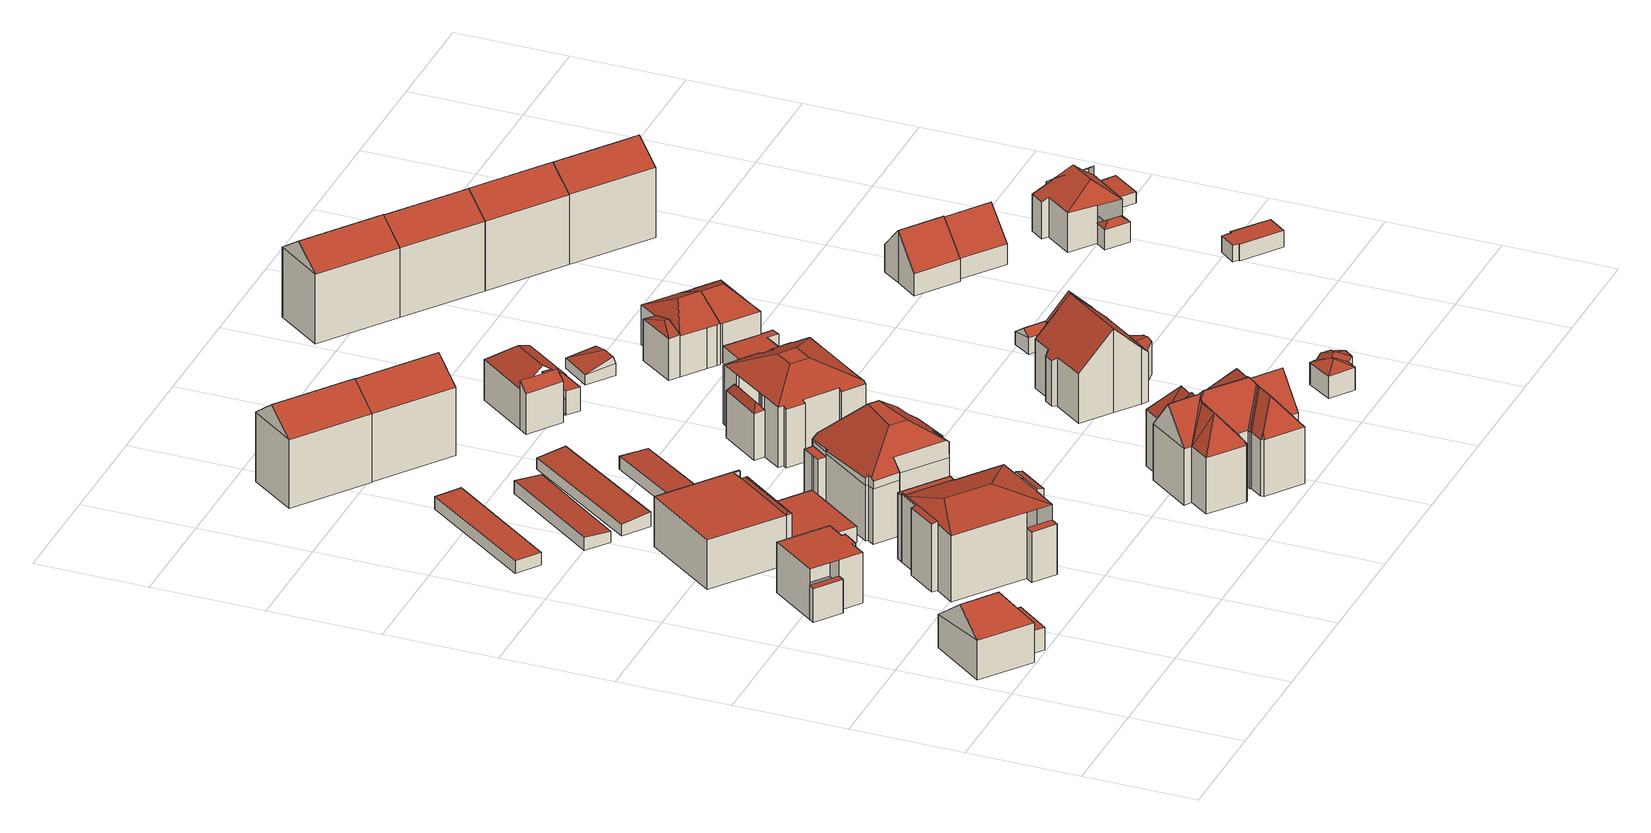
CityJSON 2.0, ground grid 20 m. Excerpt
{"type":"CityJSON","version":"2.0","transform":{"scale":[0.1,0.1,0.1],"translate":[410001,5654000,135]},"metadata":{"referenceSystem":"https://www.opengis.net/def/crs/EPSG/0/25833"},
"CityObjects":{
"building1":{"type":"Building","attributes":{"Gemeindeschluessel":14612000,"Geometrietyp2DReferenz":"3000","function":"31001_9998","roofType":"9999"},"children":["building1-1","building1-2"]},
"building1-1":{"type":"BuildingPart","attributes":{"Dachtyp_tdc":"tdcHipAndGableRoof","Dachneigung":37.09,"QualitaetDacherkennung":69,"Geometrietyp2DReferenz":"3000","measuredHeight":11.24,"roofType":"5000"},"parents":["building1"],"geometry":[{"type":"MultiSurface","lod":"2","boundaries":[[[0,1,2,3]],[[4,5,6,7]],[[5,0,3,6]],[[4,1,8]],[[0,5,9]],[[1,0,9,8]],[[5,4,8,9]],[[3,2,10,11,7,6]]],"semantics":{"surfaces":[{"type":"WallSurface"},{"type":"RoofSurface"},{"type":"GroundSurface"}],"values":[0,0,0,1,0,1,1,2]}}]},
"building1-2":{"type":"BuildingPart","attributes":{"Dachtyp_tdc":"tdcPolyFlatRoof","Dachneigung":0,"QualitaetDacherkennung":55,"Geometrietyp2DReferenz":"3000","measuredHeight":4.16,"roofType":"1000"},"parents":["building1"],"geometry":[{"type":"MultiSurface","lod":"2","boundaries":[[[12,13,14,10]],[[13,15,16,14]],[[15,17,11,16]],[[17,15,13,12]],[[10,14,16,11]]],"semantics":{"surfaces":[{"type":"WallSurface"},{"type":"RoofSurface"},{"type":"GroundSurface"}],"values":[0,0,0,1,2]}}]},
"building2":{"type":"Building","attributes":{"Gemeindeschluessel":14612000,"Geometrietyp2DReferenz":"3000","function":"31001_9998","roofType":"9999"},"children":["building2-1","building2-2"]},
"building2-1":{"type":"BuildingPart","attributes":{"Dachtyp_tdc":"tdcPolyFlatRoof","Dachneigung":6.53,"QualitaetDacherkennung":43,"Geometrietyp2DReferenz":"3000","measuredHeight":6.33,"roofType":"2100"},"parents":["building2"],"geometry":[{"type":"MultiSurface","lod":"2","boundaries":[[[18,19,20,21]],[[22,23,24,25]],[[23,18,21,24]],[[23,22,19,18]],[[21,20,25,24]]],"semantics":{"surfaces":[{"type":"WallSurface"},{"type":"RoofSurface"},{"type":"GroundSurface"}],"values":[0,0,0,1,2]}}]},
"building2-2":{"type":"BuildingPart","attributes":{"Dachtyp_tdc":"tdcPolyFlatRoof","Dachneigung":0,"QualitaetDacherkennung":64,"Geometrietyp2DReferenz":"3000","measuredHeight":9.29,"roofType":"1000"},"parents":["building2"],"geometry":[{"type":"MultiSurface","lod":"2","boundaries":[[[26,27,28,29]],[[27,30,31,28]],[[30,32,33,31]],[[32,34,35,33]],[[34,36,37,35]],[[36,38,22,25,37]],[[39,40,41,20,19]],[[40,26,29,41]],[[40,39,38,36,34,32,30,27,26]],[[29,28,31,33,35,37,25,20,41]]],"semantics":{"surfaces":[{"type":"WallSurface"},{"type":"RoofSurface"},{"type":"GroundSurface"}],"values":[0,0,0,0,0,0,0,0,1,2]}}]},
"building3":{"type":"Building","attributes":{"Gemeindeschluessel":14612000,"Geometrietyp2DReferenz":"3000","function":"31001_9998","roofType":"9999"},"children":["building3-1","building3-2","building3-3","building3-4","building3-5"]},
"building3-1":{"type":"BuildingPart","attributes":{"Dachtyp_tdc":"tdcHipRoof","Dachneigung":13.53,"QualitaetDacherkennung":51,"Geometrietyp2DReferenz":"3000","measuredHeight":14.09,"roofType":"3200"},"parents":["building3"],"geometry":[{"type":"MultiSurface","lod":"2","boundaries":[[[42,43,44,45]],[[43,46,44]],[[47,48,49,50,51]],[[48,52,53,49]],[[54,55,56,57]],[[55,58,59,56]],[[60,52,48,61]],[[43,42,58,55,62]],[[48,47,43,62,61]],[[55,54,60,61,62]],[[59,45,44,50,49,53,63,57,56]]],"semantics":{"surfaces":[{"type":"WallSurface"},{"type":"RoofSurface"},{"type":"GroundSurface"}],"values":[0,0,0,0,0,0,1,1,1,1,2]}}]},
"building3-2":{"type":"BuildingPart","attributes":{"Dachtyp_tdc":"tdcPolyFlatRoof","Dachneigung":15.56,"QualitaetDacherkennung":53,"Geometrietyp2DReferenz":"3000","measuredHeight":12.62,"roofType":"2100"},"parents":["building3"],"geometry":[{"type":"MultiSurface","lod":"2","boundaries":[[[64,65,66,53,52]],[[65,67,68,66]],[[67,69,70,68]],[[69,71,72,70]],[[71,73,60,63,72]],[[73,71,69,67,65,64]],[[53,66,68,70,72,63]]],"semantics":{"surfaces":[{"type":"WallSurface"},{"type":"RoofSurface"},{"type":"GroundSurface"}],"values":[0,0,0,0,0,1,2]}}]},
"building3-3":{"type":"BuildingPart","attributes":{"Dachtyp_tdc":"tdcPolyFlatRoof","Dachneigung":13.89,"QualitaetDacherkennung":61,"Geometrietyp2DReferenz":"3000","measuredHeight":12.68,"roofType":"2100"},"parents":["building3"],"geometry":[{"type":"MultiSurface","lod":"2","boundaries":[[[74,75,42,45,76]],[[77,59,58]],[[77,78,79,59]],[[78,74,76,79]],[[78,77,75,74]],[[76,45,59,79]]],"semantics":{"surfaces":[{"type":"WallSurface"},{"type":"RoofSurface"},{"type":"GroundSurface"}],"values":[0,0,0,0,1,2]}}]},
"building3-4":{"type":"BuildingPart","attributes":{"Dachtyp_tdc":"tdcPolyFlatRoof","Dachneigung":0,"QualitaetDacherkennung":32,"Geometrietyp2DReferenz":"3000","measuredHeight":12.17,"roofType":"1000"},"parents":["building3"],"geometry":[{"type":"MultiSurface","lod":"2","boundaries":[[[80,81,54,57,82]],[[83,84,85,72]],[[84,80,82,85]],[[84,83,86,81,80]],[[82,57,63,72,85]]],"semantics":{"surfaces":[{"type":"WallSurface"},{"type":"RoofSurface"},{"type":"GroundSurface"}],"values":[0,0,0,1,2]}}]},
"building3-5":{"type":"BuildingPart","attributes":{"Dachtyp_tdc":"tdcPolyFlatRoof","Dachneigung":0,"QualitaetDacherkennung":46,"Geometrietyp2DReferenz":"3000","measuredHeight":9.22,"roofType":"1000"},"parents":["building3"],"geometry":[{"type":"MultiSurface","lod":"2","boundaries":[[[87,51,50,88]],[[46,89,90,44]],[[89,87,88,90]],[[89,46,51,87]],[[88,50,44,90]]],"semantics":{"surfaces":[{"type":"WallSurface"},{"type":"RoofSurface"},{"type":"GroundSurface"}],"values":[0,0,0,1,2]}}]},
"building4":{"type":"Building","attributes":{"name":"Bundesamt für Güterverkehr","Gemeindeschluessel":14612000,"Geometrietyp2DReferenz":"3000","function":"31001_3010","roofType":"9999"},"children":["building4-1","building4-2"]},
"building4-1":{"type":"BuildingPart","attributes":{"Dachtyp_tdc":"tdcPolyFlatRoof","Dachneigung":0,"QualitaetDacherkennung":54,"Geometrietyp2DReferenz":"3000","measuredHeight":9.21,"roofType":"1000"},"parents":["building4"],"geometry":[{"type":"MultiSurface","lod":"2","boundaries":[[[91,92,93,94]],[[92,95,96,93]],[[95,97,98,96]],[[97,99,100,98]],[[101,102,103,104]],[[102,91,94,103]],[[102,101,99,97,95,92,91]],[[94,93,96,98,100,104,103]]],"semantics":{"surfaces":[{"type":"WallSurface"},{"type":"RoofSurface"},{"type":"GroundSurface"}],"values":[0,0,0,0,0,0,1,2]}}]},
"building4-2":{"type":"BuildingPart","attributes":{"Dachtyp_tdc":"tdcFreeFormRoof","Dachneigung":38.95,"QualitaetDacherkennung":20,"Geometrietyp2DReferenz":"3000","measuredHeight":9.66,"roofType":"5000"},"parents":["building4"],"geometry":[{"type":"MultiSurface","lod":"2","boundaries":[[[105,106,100,99]],[[105,107,108,106]],[[107,101,104,108]],[[109,101,107]],[[110,109,107,105]],[[110,105,99]],[[109,110,99,101]],[[100,106,108,104]]],"semantics":{"surfaces":[{"type":"WallSurface"},{"type":"RoofSurface"},{"type":"GroundSurface"}],"values":[0,0,0,1,1,1,1,2]}}]},
"building5":{"type":"Building","attributes":{"Dachtyp_tdc":"tdcPolyFlatRoof","Gemeindeschluessel":14612000,"Dachneigung":0,"QualitaetDacherkennung":70,"Geometrietyp2DReferenz":"3000","measuredHeight":2.24,"function":"31001_2463","roofType":"1000"},"geometry":[{"type":"Solid","lod":"2","boundaries":[[[[111,112,113,114]],[[112,115,116,113]],[[115,117,118,116]],[[117,111,114,118]],[[117,115,112,111]],[[114,113,116,118]]]],"semantics":{"surfaces":[{"type":"WallSurface"},{"type":"RoofSurface"},{"type":"GroundSurface"}],"values":[[0,0,0,0,1,2]]}}]},
"building6":{"type":"Building","attributes":{"name":"Bundesamt für Güterverkehr","Gemeindeschluessel":14612000,"Geometrietyp2DReferenz":"3000","function":"31001_3010","roofType":"9999"},"children":["building6-1","building6-2"]},
"building6-1":{"type":"BuildingPart","attributes":{"Dachtyp_tdc":"tdcPolyFlatRoof","Dachneigung":0,"QualitaetDacherkennung":67,"Geometrietyp2DReferenz":"3000","measuredHeight":3.05,"roofType":"1000"},"parents":["building6"],"geometry":[{"type":"MultiSurface","lod":"2","boundaries":[[[119,120,108,121]],[[120,122,106,108]],[[122,123,124,106]],[[125,119,121,126]],[[125,123,122,120,119]],[[121,108,106,124,126]]],"semantics":{"surfaces":[{"type":"WallSurface"},{"type":"RoofSurface"},{"type":"GroundSurface"}],"values":[0,0,0,0,1,2]}}]},
"building6-2":{"type":"BuildingPart","attributes":{"Dachtyp_tdc":"tdcPolyFlatRoof","Dachneigung":0,"QualitaetDacherkennung":30,"Geometrietyp2DReferenz":"3000","measuredHeight":9.54,"roofType":"1000"},"parents":["building6"],"geometry":[{"type":"MultiSurface","lod":"2","boundaries":[[[127,128,129,130]],[[128,131,125,126,129]],[[132,124,123]],[[132,133,134,124]],[[133,127,130,134]],[[133,132,131,128,127]],[[130,129,126,124,134]]],"semantics":{"surfaces":[{"type":"WallSurface"},{"type":"RoofSurface"},{"type":"GroundSurface"}],"values":[0,0,0,0,0,1,2]}}]},
"building7":{"type":"Building","attributes":{"Dachtyp_tdc":"tdcPolyFlatRoof","Gemeindeschluessel":14612000,"Dachneigung":3.62,"QualitaetDacherkennung":87,"Geometrietyp2DReferenz":"3000","measuredHeight":2.4,"function":"31001_2463","roofType":"2100"},"geometry":[{"type":"Solid","lod":"2","boundaries":[[[[135,136,137,138]],[[136,139,140,137]],[[139,141,142,140]],[[141,135,138,142]],[[141,139,136,135]],[[138,137,140,142]]]],"semantics":{"surfaces":[{"type":"WallSurface"},{"type":"RoofSurface"},{"type":"GroundSurface"}],"values":[[0,0,0,0,1,2]]}}]},
"building8":{"type":"Building","attributes":{"Dachtyp_tdc":"tdcPolyFlatRoof","Gemeindeschluessel":14612000,"Dachneigung":5.11,"QualitaetDacherkennung":92,"Geometrietyp2DReferenz":"3000","measuredHeight":2.57,"function":"31001_2463","roofType":"2100"},"geometry":[{"type":"Solid","lod":"2","boundaries":[[[[143,144,145,146]],[[144,147,148,145]],[[147,149,150,148]],[[149,143,146,150]],[[149,147,144,143]],[[146,145,148,150]]]],"semantics":{"surfaces":[{"type":"WallSurface"},{"type":"RoofSurface"},{"type":"GroundSurface"}],"values":[[0,0,0,0,1,2]]}}]},
"building9":{"type":"Building","attributes":{"name":"Kraftfahrtbundesamt","Dachtyp_tdc":"tdcFreeFormRoof","Gemeindeschluessel":14612000,"Dachneigung":40.75,"QualitaetDacherkennung":23,"Geometrietyp2DReferenz":"3000","measuredHeight":17.26,"function":"31001_3010","roofType":"5000"},"geometry":[{"type":"Solid","lod":"2","boundaries":[[[[151,152,153,154]],[[154,153,155,156]],[[156,155,157,158,159]],[[160,161,162,163]],[[164,165,166,167,168]],[[168,167,169]],[[170,161,160]],[[171,172,173,174,175]],[[175,174,176,177]],[[177,176,178,179]],[[179,178,180,181]],[[181,180,182,183]],[[183,182,184,185]],[[185,184,165,164]],[[159,158,186,187]],[[187,186,172,171]],[[188,189,190,191,192,193,194,195,196,197,198,199,200,201,202,203,204,205,206,207]],[[168,169,189,188]],[[169,170,190,189]],[[170,160,191,190]],[[160,163,192,191]],[[163,208,193,192]],[[208,209,194,193]],[[209,151,195,194]],[[151,154,196,195]],[[154,156,197,196]],[[156,159,198,197]],[[159,187,199,198]],[[187,171,200,199]],[[171,175,201,200]],[[175,177,202,201]],[[177,179,203,202]],[[179,181,204,203]],[[181,183,205,204]],[[183,185,206,205]],[[185,164,207,206]],[[164,168,188,207]],[[157,210,211,173,172,186,158]],[[211,212,166,165,184,182,180,178,176,174,173]],[[161,170,169,167,166,212,213,214,162]],[[155,153,152,215,216,214,213,210,157]],[[210,213,212,211]],[[163,162,214,216,208]],[[208,216,215,209]],[[209,215,152,151]]]],"semantics":{"surfaces":[{"type":"WallSurface"},{"type":"GroundSurface"},{"type":"RoofSurface"}],"values":[[0,0,0,0,0,0,0,0,0,0,0,0,0,0,0,0,1,0,0,0,0,0,0,0,0,0,0,0,0,0,0,0,0,0,0,0,0,2,2,2,2,2,0,0,0]]}}]},
"building10":{"type":"Building","attributes":{"Dachtyp_tdc":"tdcGableRoof","Gemeindeschluessel":14612000,"Dachneigung":38.03,"QualitaetDacherkennung":77,"Geometrietyp2DReferenz":"3000","measuredHeight":16.61,"function":"31001_9998","roofType":"3100"},"geometry":[{"type":"Solid","lod":"2","boundaries":[[[[217,218,219,220]],[[218,221,222,219]],[[221,223,224,222]],[[223,225,226,224]],[[225,217,220,226]],[[227,228,229,230,231]],[[221,230,229,223]],[[218,231,230,221]],[[217,227,231,218]],[[225,228,227,217]],[[223,229,228,225]],[[220,219,222,224,226]]]],"semantics":{"surfaces":[{"type":"WallSurface"},{"type":"RoofSurface"},{"type":"GroundSurface"}],"values":[[0,0,0,0,0,1,1,0,0,0,0,2]]}}]},
"building11":{"type":"Building","attributes":{"Dachtyp_tdc":"tdcPolyFlatRoof","Gemeindeschluessel":14612000,"Dachneigung":4.37,"QualitaetDacherkennung":79,"Geometrietyp2DReferenz":"3000","measuredHeight":2.46,"function":"31001_2463","roofType":"2100"},"geometry":[{"type":"Solid","lod":"2","boundaries":[[[[232,233,234,235]],[[233,236,237,234]],[[236,238,239,237]],[[238,232,235,239]],[[238,236,233,232]],[[235,234,237,239]]]],"semantics":{"surfaces":[{"type":"WallSurface"},{"type":"RoofSurface"},{"type":"GroundSurface"}],"values":[[0,0,0,0,1,2]]}}]},
"building12":{"type":"Building","attributes":{"Dachtyp_tdc":"tdcFreeFormRoof","Gemeindeschluessel":14612000,"Dachneigung":38.02,"QualitaetDacherkennung":74,"Geometrietyp2DReferenz":"3000","measuredHeight":16.55,"function":"31001_9998","roofType":"5000"},"geometry":[{"type":"Solid","lod":"2","boundaries":[[[[240,221,241,242]],[[221,218,243,241]],[[218,244,245,243]],[[244,246,247,245]],[[246,240,242,247]],[[240,248,249,221]],[[248,246,244,218,249]],[[240,246,248]],[[218,221,249]],[[242,241,243,245,247]]]],"semantics":{"surfaces":[{"type":"WallSurface"},{"type":"RoofSurface"},{"type":"GroundSurface"}],"values":[[0,0,0,0,0,1,1,0,0,2]]}}]},
"building13":{"type":"Building","attributes":{"Dachtyp_tdc":"tdcFreeFormRoof","Gemeindeschluessel":14612000,"Dachneigung":52.22,"QualitaetDacherkennung":47,"Geometrietyp2DReferenz":"3000","measuredHeight":16.89,"function":"31001_9998","roofType":"5000"},"geometry":[{"type":"Solid","lod":"2","boundaries":[[[[250,251,252,253]],[[251,254,255,252]],[[254,256,257,255]],[[256,258,259,257]],[[258,260,261,259]],[[260,262,263,261]],[[262,264,265,263]],[[264,266,267,265]],[[266,268,269,267]],[[268,270,271,269]],[[270,272,273,271]],[[272,274,275,273]],[[274,276,277,275]],[[276,278,279,277]],[[278,280,281,279]],[[280,282,283,281]],[[282,284,285,283]],[[284,286,287,285]],[[286,288,289,287]],[[288,290,291,289]],[[290,292,293,291]],[[292,294,295,293]],[[294,296,297,295]],[[296,298,299,297]],[[298,300,301,299]],[[300,302,303,301]],[[302,304,305,303]],[[304,306,307,305]],[[306,308,309,307]],[[308,310,311,309]],[[310,312,313,311]],[[312,250,253,313]],[[314,315,316,312,310]],[[314,310,308]],[[315,314,308,306]],[[317,296,318]],[[317,298,296]],[[319,298,317]],[[320,298,319]],[[321,298,320]],[[321,322,298]],[[323,322,321]],[[316,323,324]],[[323,304,322]],[[316,304,323]],[[315,304,316]],[[304,315,306]],[[325,322,304,302]],[[325,302,300]],[[322,325,300,298]],[[326,318,296,294]],[[326,294,292]],[[317,318,326,292,290]],[[319,317,290,288]],[[320,319,288,286]],[[327,328,321,320,286,284]],[[329,327,284,282]],[[330,329,282,280]],[[331,332,330,280,278]],[[331,278,276]],[[332,331,276,274]],[[272,332,274]],[[272,330,332]],[[272,329,330]],[[272,327,329]],[[333,327,272]],[[333,328,327]],[[333,334,328]],[[334,335,336]],[[333,335,334]],[[266,335,333]],[[266,337,335]],[[337,266,264]],[[338,333,272,270]],[[338,270,268]],[[333,338,268,266]],[[339,337,264,262]],[[339,262,260]],[[335,337,339,260,258]],[[336,335,258,256]],[[334,336,256,254]],[[323,321,328,334,254,251]],[[324,323,251,250]],[[316,324,250,312]],[[253,252,255,257,259,261,263,265,267,269,271,273,275,277,279,281,283,285,287,289,291,293,295,297,299,301,303,305,307,309,311,313]]]],"semantics":{"surfaces":[{"type":"WallSurface"},{"type":"RoofSurface"},{"type":"GroundSurface"}],"values":[[0,0,0,0,0,0,0,0,0,0,0,0,0,0,0,0,0,0,0,0,0,0,0,0,0,0,0,0,0,0,0,0,1,1,1,1,1,1,1,1,1,1,1,1,1,1,1,1,0,1,1,1,1,1,1,1,1,1,1,1,1,1,1,1,1,1,1,1,1,1,1,1,1,1,0,1,1,1,1,1,1,1,1,1,2]]}}]},
"building14":{"type":"Building","attributes":{"Gemeindeschluessel":14612000,"Geometrietyp2DReferenz":"3000","function":"31001_9998","roofType":"9999"},"children":["building14-1","building14-2","building14-3"]},
"building14-1":{"type":"BuildingPart","attributes":{"Dachtyp_tdc":"tdcCutTentRoof","Dachneigung":26.79,"QualitaetDacherkennung":75,"Geometrietyp2DReferenz":"3000","measuredHeight":14.03,"roofType":"9999"},"parents":["building14"],"geometry":[{"type":"MultiSurface","lod":"2","boundaries":[[[340,341,342,343]],[[341,344,345,342]],[[344,346,347,345]],[[346,348,349,347]],[[348,350,351,349]],[[350,352,353,351]],[[352,354,355,353]],[[354,356,357,355]],[[356,358,359,357]],[[358,360,361,359]],[[360,362,363,361]],[[362,364,363]],[[365,366,367]],[[365,368,369,366]],[[368,370,371,369]],[[370,372,373,371]],[[372,374,375,373]],[[374,376,377,375]],[[376,378,379,377]],[[378,380,381,379]],[[380,382,383,381]],[[382,384,385,383]],[[384,386,387,388,385]],[[389,390,391,392,393]],[[390,394,395,391]],[[394,396,397,395]],[[396,340,343,397]],[[368,365,362,360,398,399]],[[384,382,380,378,376,374,372,370,368,399,400]],[[390,389,386,384,400,401]],[[360,358,356,354,352,350,348,346,344,341,340,396,394,390,401,398]],[[401,400,399,398]],[[343,342,345,347,349,351,353,355,357,359,361,363,366,369,371,373,375,377,379,381,383,385,388,392,391,395,397]]],"semantics":{"surfaces":[{"type":"WallSurface"},{"type":"RoofSurface"},{"type":"GroundSurface"}],"values":[0,0,0,0,0,0,0,0,0,0,0,0,0,0,0,0,0,0,0,0,0,0,0,0,0,0,0,1,1,1,1,1,2]}}]},
"building14-2":{"type":"BuildingPart","attributes":{"Dachtyp_tdc":"tdcFreeFormRoof","Dachneigung":54.49,"QualitaetDacherkennung":18,"Geometrietyp2DReferenz":"3000","measuredHeight":10.06,"roofType":"5000"},"parents":["building14"],"geometry":[{"type":"MultiSurface","lod":"2","boundaries":[[[387,402,403,388]],[[402,404,405,403]],[[404,393,392,405]],[[406,393,404]],[[407,406,404,402]],[[407,402,387]],[[406,407,387,393]],[[388,403,405,392]]],"semantics":{"surfaces":[{"type":"WallSurface"},{"type":"RoofSurface"},{"type":"GroundSurface"}],"values":[0,0,0,1,1,1,1,2]}}]},
"building14-3":{"type":"BuildingPart","attributes":{"Dachtyp_tdc":"tdcPolyFlatRoof","Dachneigung":0,"QualitaetDacherkennung":44,"Geometrietyp2DReferenz":"3000","measuredHeight":8.66,"roofType":"1000"},"parents":["building14"],"geometry":[{"type":"MultiSurface","lod":"2","boundaries":[[[364,408,409,363]],[[408,410,411,409]],[[410,367,366,411]],[[367,410,408,364]],[[363,409,411,366]]],"semantics":{"surfaces":[{"type":"WallSurface"},{"type":"RoofSurface"},{"type":"GroundSurface"}],"values":[0,0,0,1,2]}}]},
"building15":{"type":"Building","attributes":{"Gemeindeschluessel":14612000,"Geometrietyp2DReferenz":"3000","function":"31001_9998","roofType":"9999"},"children":["building15-1","building15-2","building15-3"]},
"building15-1":{"type":"BuildingPart","attributes":{"Dachtyp_tdc":"tdcPolyFlatRoof","Dachneigung":39.06,"QualitaetDacherkennung":41,"Geometrietyp2DReferenz":"3000","measuredHeight":9.07,"roofType":"2100"},"parents":["building15"],"geometry":[{"type":"MultiSurface","lod":"2","boundaries":[[[412,413,414,415,416,417]],[[413,418,419,414]],[[418,420,421,422,419]],[[420,418,413,412,423,424]],[[415,414,419,422]]],"semantics":{"surfaces":[{"type":"WallSurface"},{"type":"RoofSurface"},{"type":"GroundSurface"}],"values":[0,0,0,1,2]}}]},
"building15-2":{"type":"BuildingPart","attributes":{"Dachtyp_tdc":"tdcHipAndGableRoof","Dachneigung":35.28,"QualitaetDacherkennung":62,"Geometrietyp2DReferenz":"3000","measuredHeight":10.54,"roofType":"5000"},"parents":["building15"],"geometry":[{"type":"MultiSurface","lod":"2","boundaries":[[[421,425,426,422]],[[425,427,428,426]],[[427,425,429]],[[425,421,424,430,429]],[[431,427,429,430,423,417]],[[422,426,428,432,433,415]]],"semantics":{"surfaces":[{"type":"WallSurface"},{"type":"RoofSurface"},{"type":"GroundSurface"}],"values":[0,0,1,1,1,2]}}]},
"building15-3":{"type":"BuildingPart","attributes":{"Dachtyp_tdc":"tdcPolyFlatRoof","Dachneigung":0,"QualitaetDacherkennung":49,"Geometrietyp2DReferenz":"3000","measuredHeight":4.45,"roofType":"1000"},"parents":["building15"],"geometry":[{"type":"MultiSurface","lod":"2","boundaries":[[[434,435,436,432]],[[435,437,438,436]],[[437,439,433,438]],[[439,437,435,434]],[[432,436,438,433]]],"semantics":{"surfaces":[{"type":"WallSurface"},{"type":"RoofSurface"},{"type":"GroundSurface"}],"values":[0,0,0,1,2]}}]},
"building16":{"type":"Building","attributes":{"Gemeindeschluessel":14612000,"Geometrietyp2DReferenz":"3000","function":"31001_9998","roofType":"9999"},"children":["building16-1","building16-2","building16-3"]},
"building16-1":{"type":"BuildingPart","attributes":{"Dachtyp_tdc":"tdcFreeFormRoof","Dachneigung":10.91,"QualitaetDacherkennung":62,"Geometrietyp2DReferenz":"3000","measuredHeight":6.31,"roofType":"5000"},"parents":["building16"],"geometry":[{"type":"MultiSurface","lod":"2","boundaries":[[[440,441,442,443]],[[441,444,445,442]],[[444,446,447,445]],[[446,448,449,447]],[[448,450,451,449]],[[452,444,441,440,453]],[[448,446,452,453,450]],[[446,444,452]],[[443,442,445,447,449,451]]],"semantics":{"surfaces":[{"type":"WallSurface"},{"type":"RoofSurface"},{"type":"GroundSurface"}],"values":[0,0,0,0,0,1,1,0,2]}}]},
"building16-2":{"type":"BuildingPart","attributes":{"Dachtyp_tdc":"tdcFreeFormRoof","Dachneigung":44,"QualitaetDacherkennung":66,"Geometrietyp2DReferenz":"3000","measuredHeight":15.38,"roofType":"5000"},"parents":["building16"],"geometry":[{"type":"MultiSurface","lod":"2","boundaries":[[[454,455,456,451,450]],[[455,457,458,456]],[[457,459,460,458]],[[459,461,462,460]],[[461,463,464,462]],[[463,465,466,464]],[[465,467,468,466]],[[467,469,470,468]],[[469,471,472,470]],[[471,473,474,472]],[[473,475,476,474]],[[475,477,478,476]],[[479,480,443,481]],[[480,440,443]],[[482,475,473,471,469,467,465,463,461]],[[461,459,457,455,454,480,479,483,484,482]],[[451,456,458,460,462,464,466,468,470,472,474,476,485,486,481,443]]],"semantics":{"surfaces":[{"type":"WallSurface"},{"type":"RoofSurface"},{"type":"GroundSurface"}],"values":[0,0,0,0,0,0,0,0,0,0,0,0,0,0,1,1,2]}}]},
"building16-3":{"type":"BuildingPart","attributes":{"Dachtyp_tdc":"tdcGableRoof","Dachneigung":45.01,"QualitaetDacherkennung":74,"Geometrietyp2DReferenz":"3000","measuredHeight":13.63,"roofType":"3100"},"parents":["building16"],"geometry":[{"type":"MultiSurface","lod":"2","boundaries":[[[487,488,489,490]],[[488,491,486,489]],[[478,487,490,476]],[[477,492,484,493,494]],[[488,493,484,483,491]],[[487,494,493,488]],[[478,477,494,487]],[[490,489,486,485,476]]],"semantics":{"surfaces":[{"type":"WallSurface"},{"type":"RoofSurface"},{"type":"GroundSurface"}],"values":[0,0,0,1,1,0,0,2]}}]},
"building17":{"type":"Building","attributes":{"Dachtyp_tdc":"tdcHipAndGableRoof","Gemeindeschluessel":14612000,"Dachneigung":17.37,"QualitaetDacherkennung":20,"Geometrietyp2DReferenz":"3000","measuredHeight":3.54,"function":"31001_9998","roofType":"5000"},"geometry":[{"type":"Solid","lod":"2","boundaries":[[[[495,496,497,498]],[[496,499,500,497]],[[499,501,502,500]],[[501,495,498,502]],[[499,496,503]],[[495,501,504]],[[496,495,504,503]],[[501,499,503,504]],[[498,497,500,502]]]],"semantics":{"surfaces":[{"type":"WallSurface"},{"type":"RoofSurface"},{"type":"GroundSurface"}],"values":[[0,0,0,0,1,0,1,1,2]]}}]},
"building18":{"type":"Building","attributes":{"Dachtyp_tdc":"tdcFreeFormRoof","Gemeindeschluessel":14612000,"Dachneigung":23.17,"QualitaetDacherkennung":79,"Geometrietyp2DReferenz":"3000","measuredHeight":5.25,"function":"31001_9998","roofType":"5000"},"geometry":[{"type":"Solid","lod":"2","boundaries":[[[[505,506,507,508]],[[509,505,508,510]],[[511,512,513,509,510,514]],[[511,514,515]],[[516,512,511,515,517]],[[518,519,520,521,522,523,524,525,526]],[[515,514,519,518]],[[514,510,520,519]],[[510,508,521,520]],[[508,507,522,521]],[[507,527,523,522]],[[527,528,524,523]],[[528,529,525,524]],[[529,517,526,525]],[[517,515,518,526]],[[516,517,529]],[[513,512,516,529,528]],[[506,505,509,513,528,527]],[[506,527,507]]]],"semantics":{"surfaces":[{"type":"RoofSurface"},{"type":"GroundSurface"},{"type":"WallSurface"}],"values":[[0,0,0,0,0,1,2,2,2,2,2,2,2,2,2,0,0,0,0]]}}]},
"building19":{"type":"Building","attributes":{"Dachtyp_tdc":"tdcPolyFlatRoof","Gemeindeschluessel":14612000,"Dachneigung":0,"QualitaetDacherkennung":51,"Geometrietyp2DReferenz":"3000","measuredHeight":3,"function":"31001_9998","roofType":"1000"},"geometry":[{"type":"Solid","lod":"2","boundaries":[[[[530,531,532,533]],[[531,534,535,532]],[[534,536,537,535]],[[536,538,539,537]],[[538,540,541,539]],[[540,542,543,541]],[[542,544,545,543]],[[544,546,547,545]],[[546,548,549,547]],[[548,550,551,549]],[[550,530,533,551]],[[550,548,546,544,542,540,538,536,534,531,530]],[[533,532,535,537,539,541,543,545,547,549,551]]]],"semantics":{"surfaces":[{"type":"WallSurface"},{"type":"RoofSurface"},{"type":"GroundSurface"}],"values":[[0,0,0,0,0,0,0,0,0,0,0,1,2]]}}]},
"building20":{"type":"Building","attributes":{"Gemeindeschluessel":14612000,"Geometrietyp2DReferenz":"3000","function":"31001_9998","roofType":"9999"},"children":["building20-1","building20-2"]},
"building20-1":{"type":"BuildingPart","attributes":{"Dachtyp_tdc":"tdcHipAndGableRoof","Dachneigung":28.1,"QualitaetDacherkennung":66,"Geometrietyp2DReferenz":"3000","measuredHeight":10.56,"roofType":"5000"},"parents":["building20"],"geometry":[{"type":"MultiSurface","lod":"2","boundaries":[[[552,553,554,555]],[[553,556,557,554]],[[556,558,559,557]],[[558,560,561,559]],[[560,562,563,561]],[[564,565,566,567]],[[565,568,569,566]],[[568,570,571,569]],[[570,552,555,571]],[[565,564,562,572]],[[562,560,558,556,553,572]],[[553,552,570,568,565,572]],[[555,554,557,559,561,563,567,566,569,571]]],"semantics":{"surfaces":[{"type":"WallSurface"},{"type":"RoofSurface"},{"type":"GroundSurface"}],"values":[0,0,0,0,0,0,0,0,0,1,1,1,2]}}]},
"building20-2":{"type":"BuildingPart","attributes":{"Dachtyp_tdc":"tdcHipAndGableRoof","Dachneigung":38.71,"QualitaetDacherkennung":49,"Geometrietyp2DReferenz":"3000","measuredHeight":8.79,"roofType":"5000"},"parents":["building20"],"geometry":[{"type":"MultiSurface","lod":"2","boundaries":[[[573,574,575,563,562]],[[574,576,577,575]],[[576,578,564,567,577]],[[576,574,579]],[[573,578,580]],[[574,573,580,579]],[[578,576,579,580]],[[563,575,577,567]]],"semantics":{"surfaces":[{"type":"WallSurface"},{"type":"RoofSurface"},{"type":"GroundSurface"}],"values":[0,0,0,1,0,1,1,2]}}]},
"building21":{"type":"Building","attributes":{"Dachtyp_tdc":"tdcFreeFormRoof","Gemeindeschluessel":14612000,"Dachneigung":28.37,"QualitaetDacherkennung":75,"Geometrietyp2DReferenz":"3000","measuredHeight":10.36,"function":"31001_9998","roofType":"5000"},"geometry":[{"type":"Solid","lod":"2","boundaries":[[[[581,582,532,535]],[[582,583,584,532]],[[583,585,586,584]],[[585,587,588,586]],[[587,589,590,588]],[[589,591,592,590]],[[591,593,594,592]],[[593,595,537,594]],[[595,581,535,537]],[[595,593,596,581]],[[593,591,589,587,585,597,596]],[[581,596,597,583,582]],[[585,583,597]],[[535,532,584,586,588,590,592,594,537]]]],"semantics":{"surfaces":[{"type":"WallSurface"},{"type":"RoofSurface"},{"type":"GroundSurface"}],"values":[[0,0,0,0,0,0,0,0,0,1,1,1,0,2]]}}]},
"building22":{"type":"Building","attributes":{"Dachtyp_tdc":"tdcGableRoof","Gemeindeschluessel":14612000,"Dachneigung":35.89,"QualitaetDacherkennung":78,"Geometrietyp2DReferenz":"3000","measuredHeight":16.45,"function":"31001_9998","roofType":"3100"},"geometry":[{"type":"Solid","lod":"2","boundaries":[[[[598,599,600,601]],[[599,602,603,600]],[[602,604,605,603]],[[604,598,601,605]],[[602,599,606]],[[598,604,607]],[[599,598,607,606]],[[604,602,606,607]],[[601,600,603,605]]]],"semantics":{"surfaces":[{"type":"WallSurface"},{"type":"RoofSurface"},{"type":"GroundSurface"}],"values":[[0,0,0,0,0,0,1,1,2]]}}]},
"building23":{"type":"Building","attributes":{"Dachtyp_tdc":"tdcGableRoof","Gemeindeschluessel":14612000,"Dachneigung":37.03,"QualitaetDacherkennung":62,"Geometrietyp2DReferenz":"3000","measuredHeight":4.27,"function":"31001_9998","roofType":"3100"},"geometry":[{"type":"Solid","lod":"2","boundaries":[[[[608,609,610,611]],[[609,612,613,610]],[[612,614,615,613]],[[614,608,611,615]],[[612,609,616]],[[608,614,617]],[[609,608,617,616]],[[614,612,616,617]],[[611,610,613,615]]]],"semantics":{"surfaces":[{"type":"WallSurface"},{"type":"RoofSurface"},{"type":"GroundSurface"}],"values":[[0,0,0,0,0,0,1,1,2]]}}]},
"building24":{"type":"Building","attributes":{"Dachtyp_tdc":"tdcGableRoof","Gemeindeschluessel":14612000,"Dachneigung":36.87,"QualitaetDacherkennung":57,"Geometrietyp2DReferenz":"3000","measuredHeight":3.84,"function":"31001_9998","roofType":"3100"},"geometry":[{"type":"Solid","lod":"2","boundaries":[[[[618,619,620,621]],[[619,622,623,620]],[[622,624,625,623]],[[624,618,621,625]],[[622,619,626]],[[618,624,627]],[[619,618,627,626]],[[624,622,626,627]],[[621,620,623,625]]]],"semantics":{"surfaces":[{"type":"WallSurface"},{"type":"RoofSurface"},{"type":"GroundSurface"}],"values":[[0,0,0,0,0,0,1,1,2]]}}]},
"building25":{"type":"Building","attributes":{"Dachtyp_tdc":"tdcGableRoof","Gemeindeschluessel":14612000,"Dachneigung":35.7,"QualitaetDacherkennung":77,"Geometrietyp2DReferenz":"3000","measuredHeight":16.48,"function":"31001_9998","roofType":"3100"},"geometry":[{"type":"Solid","lod":"2","boundaries":[[[[599,628,629,600]],[[628,630,631,629]],[[630,602,603,631]],[[602,599,600,603]],[[630,628,632]],[[599,602,633]],[[628,599,633,632]],[[602,630,632,633]],[[600,629,631,603]]]],"semantics":{"surfaces":[{"type":"WallSurface"},{"type":"RoofSurface"},{"type":"GroundSurface"}],"values":[[0,0,0,0,0,0,1,1,2]]}}]},
"building26":{"type":"Building","attributes":{"Dachtyp_tdc":"tdcGableRoof","Gemeindeschluessel":14612000,"Dachneigung":35.3,"QualitaetDacherkennung":77,"Geometrietyp2DReferenz":"3000","measuredHeight":16.46,"function":"31001_9998","roofType":"3100"},"geometry":[{"type":"Solid","lod":"2","boundaries":[[[[628,634,635,629]],[[634,636,637,635]],[[636,630,631,637]],[[630,628,629,631]],[[636,634,638]],[[628,630,639]],[[634,628,639,638]],[[630,636,638,639]],[[629,635,637,631]]]],"semantics":{"surfaces":[{"type":"WallSurface"},{"type":"RoofSurface"},{"type":"GroundSurface"}],"values":[[0,0,0,0,0,0,1,1,2]]}}]},
"building27":{"type":"Building","attributes":{"Dachtyp_tdc":"tdcGableRoof","Gemeindeschluessel":14612000,"Dachneigung":47.87,"QualitaetDacherkennung":50,"Geometrietyp2DReferenz":"3000","measuredHeight":9.61,"function":"31001_9998","roofType":"3100"},"geometry":[{"type":"Solid","lod":"2","boundaries":[[[[640,641,642,643]],[[641,644,645,642]],[[644,646,647,645]],[[646,648,649,647]],[[648,650,651,649]],[[650,652,653,651]],[[652,640,643,653]],[[648,646,644,641,640]],[[640,652,650,648]],[[643,642,645,647,649,651,653]]]],"semantics":{"surfaces":[{"type":"WallSurface"},{"type":"RoofSurface"},{"type":"GroundSurface"}],"values":[[0,0,0,0,0,0,0,1,1,2]]}}]},
"building28":{"type":"Building","attributes":{"Dachtyp_tdc":"tdcGableRoof","Gemeindeschluessel":14612000,"Dachneigung":47.55,"QualitaetDacherkennung":48,"Geometrietyp2DReferenz":"3000","measuredHeight":9.1,"function":"31001_9998","roofType":"3100"},"geometry":[{"type":"Solid","lod":"2","boundaries":[[[[654,655,656,657]],[[655,658,659,656]],[[658,660,661,659]],[[660,662,663,661]],[[662,664,665,663]],[[664,666,667,665]],[[666,654,657,667]],[[662,660,658,655]],[[655,654,666,664,662]],[[657,656,659,661,663,665,667]]]],"semantics":{"surfaces":[{"type":"WallSurface"},{"type":"RoofSurface"},{"type":"GroundSurface"}],"values":[[0,0,0,0,0,0,0,1,1,2]]}}]},
"building29":{"type":"Building","attributes":{"Dachtyp_tdc":"tdcPolyFlatRoof","Gemeindeschluessel":14612000,"Dachneigung":0,"QualitaetDacherkennung":13,"Geometrietyp2DReferenz":"3000","measuredHeight":3,"function":"31001_9998","roofType":"1000"},"geometry":[{"type":"Solid","lod":"2","boundaries":[[[[668,669,670,671]],[[669,672,673,670]],[[672,674,675,673]],[[674,676,677,675]],[[676,678,679,677]],[[678,680,681,679]],[[680,682,683,681]],[[682,668,671,683]],[[682,680,678,676,674,672,669,668]],[[671,670,673,675,677,679,681,683]]]],"semantics":{"surfaces":[{"type":"WallSurface"},{"type":"RoofSurface"},{"type":"GroundSurface"}],"values":[[0,0,0,0,0,0,0,0,1,2]]}}]},
"building30":{"type":"Building","attributes":{"Dachtyp_tdc":"tdcGableRoof","Gemeindeschluessel":14612000,"Dachneigung":35.14,"QualitaetDacherkennung":73,"Geometrietyp2DReferenz":"3000","measuredHeight":16.44,"function":"31001_9998","roofType":"3100"},"geometry":[{"type":"Solid","lod":"2","boundaries":[[[[634,684,685,635]],[[684,686,687,685]],[[686,688,637,687]],[[688,634,635,637]],[[686,684,689]],[[634,688,690]],[[684,634,690,689]],[[688,686,689,690]],[[635,685,687,637]]]],"semantics":{"surfaces":[{"type":"WallSurface"},{"type":"RoofSurface"},{"type":"GroundSurface"}],"values":[[0,0,0,0,0,0,1,1,2]]}}]},
"building31":{"type":"Building","attributes":{"Gemeindeschluessel":14612000,"Geometrietyp2DReferenz":"3000","function":"31001_9998","roofType":"9999"},"children":["building31-1","building31-2","building31-3"]},
"building31-1":{"type":"BuildingPart","attributes":{"Dachtyp_tdc":"tdcHipAndGableRoof","Dachneigung":20.81,"QualitaetDacherkennung":56,"Geometrietyp2DReferenz":"3000","measuredHeight":9.73,"roofType":"5000"},"parents":["building31"],"geometry":[{"type":"MultiSurface","lod":"2","boundaries":[[[691,692,693,694]],[[695,696,697,698,699]],[[700,701,702]],[[700,703,704,701]],[[703,705,706,704]],[[705,707,708,706]],[[707,691,694,708]],[[703,700,696,709]],[[696,695,710,711,709]],[[711,712,692,691,707,705,703,709]],[[694,693,713,699,698,701,704,706,708]]],"semantics":{"surfaces":[{"type":"WallSurface"},{"type":"RoofSurface"},{"type":"GroundSurface"}],"values":[0,0,0,0,0,0,0,1,1,1,2]}}]},
"building31-2":{"type":"BuildingPart","attributes":{"Dachtyp_tdc":"tdcFreeFormRoof","Dachneigung":36.76,"QualitaetDacherkennung":14,"Geometrietyp2DReferenz":"3000","measuredHeight":4.62,"roofType":"5000"},"parents":["building31"],"geometry":[{"type":"MultiSurface","lod":"2","boundaries":[[[714,715,716,717]],[[715,702,701,716]],[[697,714,717,698]],[[718,702,715,719]],[[720,719,715,714]],[[720,714,697]],[[697,718,719,720]],[[702,718,697]],[[717,716,701,698]]],"semantics":{"surfaces":[{"type":"WallSurface"},{"type":"RoofSurface"},{"type":"GroundSurface"}],"values":[0,0,0,1,1,1,1,0,2]}}]},
"building31-3":{"type":"BuildingPart","attributes":{"Dachtyp_tdc":"tdcPolyFlatRoof","Dachneigung":38.51,"QualitaetDacherkennung":44,"Geometrietyp2DReferenz":"3000","measuredHeight":8.43,"roofType":"2100"},"parents":["building31"],"geometry":[{"type":"MultiSurface","lod":"2","boundaries":[[[721,722,723,693,692]],[[722,724,725,723]],[[724,726,727,725]],[[726,728,729,727]],[[728,730,731,729]],[[730,732,733,731]],[[732,734,695,699,733]],[[732,730,728,726,724,722,721,712,735,710,734]],[[699,713,693,723,725,727,729,731,733]]],"semantics":{"surfaces":[{"type":"WallSurface"},{"type":"RoofSurface"},{"type":"GroundSurface"}],"values":[0,0,0,0,0,0,0,1,2]}}]},
"building32":{"type":"Building","attributes":{"Dachtyp_tdc":"tdcPolyFlatRoof","Gemeindeschluessel":14612000,"Dachneigung":0,"QualitaetDacherkennung":74,"Geometrietyp2DReferenz":"3000","measuredHeight":2.13,"function":"31001_9998","roofType":"1000"},"geometry":[{"type":"Solid","lod":"2","boundaries":[[[[736,737,738,739]],[[737,740,741,738]],[[740,742,743,741]],[[742,736,739,743]],[[742,740,737,736]],[[739,738,741,743]]]],"semantics":{"surfaces":[{"type":"WallSurface"},{"type":"RoofSurface"},{"type":"GroundSurface"}],"values":[[0,0,0,0,1,2]]}}]}
},
"vertices":[
[74,356,78],[160,292,79],[160,292,17],[74,356,17],[87,196,90],[2,260,90],[2,260,17],[87,196,17],[92,259,130],[34,302,130],[146,275,17],[102,216,17],
[146,275,59],[174,254,59],[174,254,17],[129,195,59],[129,195,17],[102,216,59],
[66,567,83],[73,576,84],[73,576,21],[66,567,21],[117,543,84],[111,534,83],[111,534,21],[117,543,21],
[212,597,114],[190,568,114],[190,568,21],[212,597,21],[196,564,114],[196,564,21],[177,539,114],[177,539,21],[172,543,114],[172,543,21],[153,517,114],[153,517,21],[117,543,114],[73,576,114],[132,656,114],[132,656,21],
[388,312,143],[360,275,143],[360,275,21],[388,312,21],[360,275,114],[321,303,143],[208,387,143],[208,387,21],[321,303,21],[321,303,114],[234,421,143],[234,421,21],[374,449,142],[449,394,142],[449,394,21],[374,449,21],[427,364,143],[427,364,21],[297,506,142],[282,430,162],[353,377,162],[297,506,21],
[234,421,148],[226,428,145],[226,428,21],[263,478,145],[263,478,21],[270,473,147],[270,473,21],[295,507,147],[295,507,21],[297,506,148],
[398,305,145],[388,312,148],[398,305,21],[427,364,148],[436,357,145],[436,357,21],
[382,459,143],[374,449,143],[382,459,21],[295,507,143],[303,517,143],[303,517,21],[297,506,143],
[312,291,114],[312,291,21],[351,263,114],[351,263,21],
[204,895,107],[331,801,107],[331,801,15],[204,895,15],[329,798,107],[329,798,15],[320,805,107],[320,805,15],[308,787,107],[308,787,15],[227,678,107],[109,766,107],[109,766,15],[227,678,15],
[317,781,107],[317,781,15],[236,672,107],[236,672,15],[234,678,111],[309,780,111],
[57,1075,29],[198,1269,29],[198,1269,6],[57,1075,6],[239,1240,29],[239,1240,6],[97,1046,29],[97,1046,6],
[335,600,45],[236,672,45],[335,600,15],[317,781,45],[414,709,45],[414,709,15],[404,694,45],[404,694,15],
[441,717,110],[417,685,110],[417,685,15],[441,717,15],[404,694,110],[414,709,110],[427,727,110],[427,727,15],
[203,969,27],[163,999,31],[163,999,7],[203,969,7],[288,1169,31],[288,1169,7],[329,1138,27],[329,1138,7],
[366,1162,32],[411,1130,36],[411,1130,11],[366,1162,11],[267,926,37],[267,926,11],[222,958,32],[222,958,11],
[519,526,119],[519,526,128],[503,538,144],[503,538,119],[473,497,148],[473,497,119],[469,500,152],[389,559,152],[389,559,119],[544,645,119],[544,645,130],[569,627,130],[569,627,119],[442,719,119],[442,719,122],[450,714,130],[480,692,130],[480,692,119],[486,699,119],[550,652,119],[337,573,119],[337,573,133],[339,576,137],[346,585,136],[346,585,119],[343,588,132],[343,588,119],[413,684,123],[413,684,119],[415,682,125],[415,682,119],[417,685,125],[417,685,119],[441,717,122],[441,717,119],[378,544,133],[378,544,119],[480,692,16],[486,699,16],[550,652,16],[544,645,16],[569,627,16],[548,598,16],[564,587,16],[519,526,16],[503,538,16],[473,497,16],[389,559,16],[378,544,16],[337,573,16],[346,585,16],[343,588,16],[413,684,16],[415,682,16],[417,685,16],[441,717,16],[442,719,16],[548,598,119],[564,587,119],[450,559,188],[422,579,188],[472,636,188],[489,624,188],[566,623,135],[564,587,122],[548,598,137],
[227,1528,132],[299,1475,132],[299,1475,5],[227,1528,5],[239,1394,132],[239,1394,5],[114,1485,132],[114,1485,5],[174,1567,132],[174,1567,5],[227,1528,133],[174,1567,133],[144,1527,172],[269,1435,172],[299,1475,133],
[414,1039,36],[460,1008,32],[460,1008,12],[414,1039,12],[372,883,32],[372,883,12],[326,915,36],[326,915,12],
[366,1301,132],[239,1394,6],[366,1301,6],[299,1475,6],[352,1437,132],[352,1437,6],[425,1383,132],[425,1383,6],[396,1342,171],[269,1435,171],
[720,79,122],[724,85,122],[724,85,18],[720,79,18],[708,97,122],[708,97,18],[704,91,122],[704,91,18],[702,93,122],[702,93,18],[685,70,122],[685,70,18],[680,69,122],[680,69,18],[620,115,122],[620,115,18],[645,150,122],[645,150,18],[633,158,122],[633,158,18],[688,233,122],[688,233,18],[700,225,122],[700,225,18],[726,260,122],[726,260,18],[787,215,122],[787,215,18],[788,209,122],[788,209,18],[771,187,122],[771,187,18],[774,185,122],[774,185,18],[768,177,122],[768,177,18],[783,166,122],[783,166,18],[789,174,122],[789,174,18],[791,172,122],[791,172,18],[808,195,122],[808,195,18],[813,195,122],[813,195,18],[874,150,122],[874,150,18],[848,115,122],[848,115,18],[861,106,122],[861,106,18],[805,31,122],[805,31,18],[793,40,122],[793,40,18],[768,5,122],[768,5,18],[706,50,122],[706,50,18],[705,55,122],[705,55,18],[722,78,122],[722,78,18],[712,54,130],[759,61,173],[778,87,173],[800,117,173],[818,142,173],[798,116,175],[791,107,175],[780,106,186],[783,105,182],[782,94,175],[778,89,175],[833,69,182],[811,188,130],[710,169,175],[712,156,187],[718,179,175],[717,181,173],[781,211,130],[735,204,173],[710,160,182],[700,155,175],[698,154,173],[699,154,175],[675,123,173],[660,196,182],[682,76,130],
[625,922,124],[658,898,124],[658,898,19],[625,922,19],[655,894,127],[655,894,19],[651,889,130],[651,889,19],[668,876,130],[668,876,19],[672,881,127],[672,881,19],[675,885,124],[675,885,19],[707,862,125],[707,862,19],[704,858,127],[704,858,19],[728,840,127],[728,840,19],[724,836,130],[724,836,19],[704,808,130],[704,808,19],[704,808,105],[654,739,130],[654,739,19],[654,739,105],[631,707,130],[631,707,19],[626,701,127],[626,701,19],[589,728,127],[589,728,19],[594,734,130],[594,734,19],[538,774,130],[538,774,19],[534,768,127],[534,768,19],[505,789,127],[505,789,19],[509,795,130],[509,795,19],[501,801,130],[501,801,19],[525,834,130],[525,834,105],[525,834,19],[575,903,130],[594,930,130],[594,930,19],[575,903,19],[575,903,105],[598,935,127],[598,935,19],[622,918,127],[622,918,19],[642,826,159],[618,794,159],[589,816,159],[611,847,159],
[508,845,105],[508,845,19],[559,914,105],[559,914,19],[561,900,119],[522,848,119],
[720,796,105],[720,796,19],[670,727,105],[670,727,19],
[532,1193,99],[521,1178,85],[521,1178,9],[532,1193,9],[532,1193,83],[532,1193,95],[465,1219,84],[465,1219,9],[476,1234,99],[476,1234,83],[476,1234,9],[527,1196,99],[494,1220,99],
[541,1322,83],[541,1322,9],[610,1271,83],[610,1271,9],[554,1269,114],[510,1209,114],[545,1183,83],[588,1241,9],[545,1183,9],
[588,1241,53],[608,1225,53],[608,1225,9],[566,1167,53],[566,1167,9],[545,1183,53],
[983,422,74],[1008,404,74],[1008,404,17],[983,422,17],[1011,379,78],[1011,379,17],[997,359,78],[997,359,17],[974,357,75],[974,357,17],[949,375,75],[949,375,17],[1005,369,80],[965,398,80],
[949,375,108],[948,375,108],[948,375,17],[917,333,108],[917,333,17],[906,340,120],[906,340,17],[864,371,171],[864,371,17],[812,410,108],[812,410,17],[848,461,107],[848,461,17],[846,470,100],[846,470,17],[857,485,100],[857,485,17],[866,484,108],[866,484,17],[889,516,108],[889,516,17],[923,491,148],[923,491,17],[923,491,111],[923,491,109],[995,438,108],[983,422,108],[995,438,17],[942,477,171],[959,465,151],[957,466,153],[942,477,17],[992,440,17],
[943,519,109],[1012,468,110],[1012,468,17],[943,519,17],[992,440,109],[942,477,135],[977,494,153],[943,519,111],
[642,1189,29],[680,1238,29],[680,1238,10],[642,1189,10],[725,1204,34],[725,1204,10],[688,1155,32],[688,1155,10],[700,1179,46],[684,1158,46],
[1062,71,86],[1065,69,85],[1090,64,75],[1084,87,75],[1062,72,86],[1069,98,75],[1042,73,85],[1044,69,86],[1046,70,86],[1047,96,75],[1035,103,75],[1042,66,86],[1005,59,75],[1035,103,34],[1047,96,34],[1069,98,34],[1084,87,34],[1090,64,34],[1077,47,34],[1059,46,34],[1046,30,34],[1005,59,34],[1077,47,75],[1059,46,75],[1046,30,75],
[717,916,42],[787,1011,42],[787,1011,12],[717,916,12],[844,969,42],[844,969,12],[844,970,42],[844,970,12],[864,956,42],[864,956,12],[855,942,42],[855,942,12],[838,955,42],[838,955,12],[823,934,42],[823,934,12],[818,927,42],[818,927,12],[786,884,42],[786,884,12],[776,872,42],[776,872,12],
[854,1110,83],[818,1061,116],[818,1061,10],[854,1110,10],[783,1014,85],[783,1014,10],[778,1017,85],[778,1017,10],[763,1028,85],[763,1028,10],[723,1058,85],[723,1058,10],[768,1118,84],[794,1154,83],[794,1154,10],[768,1118,10],[838,1122,83],[838,1122,10],[850,1113,83],[850,1113,10],[783,1087,116],
[723,1058,87],[705,1071,87],[705,1071,10],[749,1132,86],[749,1132,10],[768,1118,86],[738,1092,98],[745,1087,98],
[844,969,84],[787,1011,84],[783,1014,84],[783,1014,12],[854,1110,82],[854,1110,12],[858,1108,82],[858,1108,12],[866,1102,82],[866,1102,12],[878,1092,83],[878,1092,12],[915,1066,82],[915,1066,12],[844,970,84],[853,1036,115],[818,1062,115],
[661,1716,140],[788,1622,140],[788,1622,11],[661,1716,11],[729,1542,139],[729,1542,11],[601,1636,139],[601,1636,11],[759,1582,176],[631,1676,176],
[1044,512,53],[975,561,53],[975,561,22],[1044,512,22],[997,593,46],[997,593,22],[1066,543,47],[1066,543,22],[983,573,64],[1053,524,64],
[1066,543,46],[1086,530,46],[1086,530,26],[1066,543,26],[1064,498,54],[1064,498,26],[1044,512,54],[1044,512,26],[1071,509,65],[1052,523,65],
[916,1528,140],[916,1528,11],[857,1447,139],[857,1447,11],[887,1487,175],[759,1582,175],
[1043,1434,140],[1043,1434,11],[984,1353,139],[984,1353,11],[1014,1394,175],[887,1488,175],
[1118,843,112],[1141,875,67],[1141,875,16],[1118,843,16],[1186,842,67],[1186,842,16],[1211,824,67],[1211,824,16],[1187,792,112],[1187,792,16],[1158,752,57],[1158,752,16],[1088,803,57],[1088,803,16],
[1282,772,66],[1258,739,111],[1258,739,20],[1282,772,20],[1229,700,58],[1229,700,20],[1158,752,58],[1158,752,20],[1187,791,111],[1187,791,20],[1211,824,66],[1211,824,20],[1245,799,66],[1245,799,20],
[1336,344,76],[1338,346,76],[1338,346,46],[1336,344,46],[1329,353,76],[1329,353,46],[1351,381,76],[1351,381,46],[1366,370,76],[1366,370,46],[1368,373,76],[1368,373,46],[1428,328,76],[1428,328,46],[1403,295,76],[1403,295,46],
[1174,1337,140],[1174,1337,11],[1114,1257,140],[1114,1257,11],[984,1353,140],[1144,1297,175],[1014,1393,175],
[1331,698,95],[1360,676,109],[1360,676,27],[1331,698,27],[1423,629,95],[1370,559,95],[1370,559,64],[1370,559,27],[1423,629,27],[1332,587,97],[1332,587,27],[1332,587,64],[1288,620,100],[1288,620,27],[1322,666,100],[1322,666,27],[1312,674,95],[1312,674,27],[1360,609,125],[1406,642,111],[1392,652,125],[1365,673,111],[1392,652,27],
[1356,540,64],[1318,568,64],[1318,568,27],[1356,540,27],[1332,587,65],[1335,570,73],[1354,556,73],
[1360,676,111],[1371,690,98],[1371,690,27],[1380,683,98],[1380,683,27],[1382,685,96],[1382,685,27],[1425,652,96],[1425,652,27],[1424,650,98],[1424,650,27],[1433,643,98],[1433,643,27],[1423,629,112],[1392,652,111],
[1433,615,43],[1467,663,43],[1467,663,22],[1433,615,22],[1517,629,43],[1517,629,22],[1481,580,43],[1481,580,22]
]}
